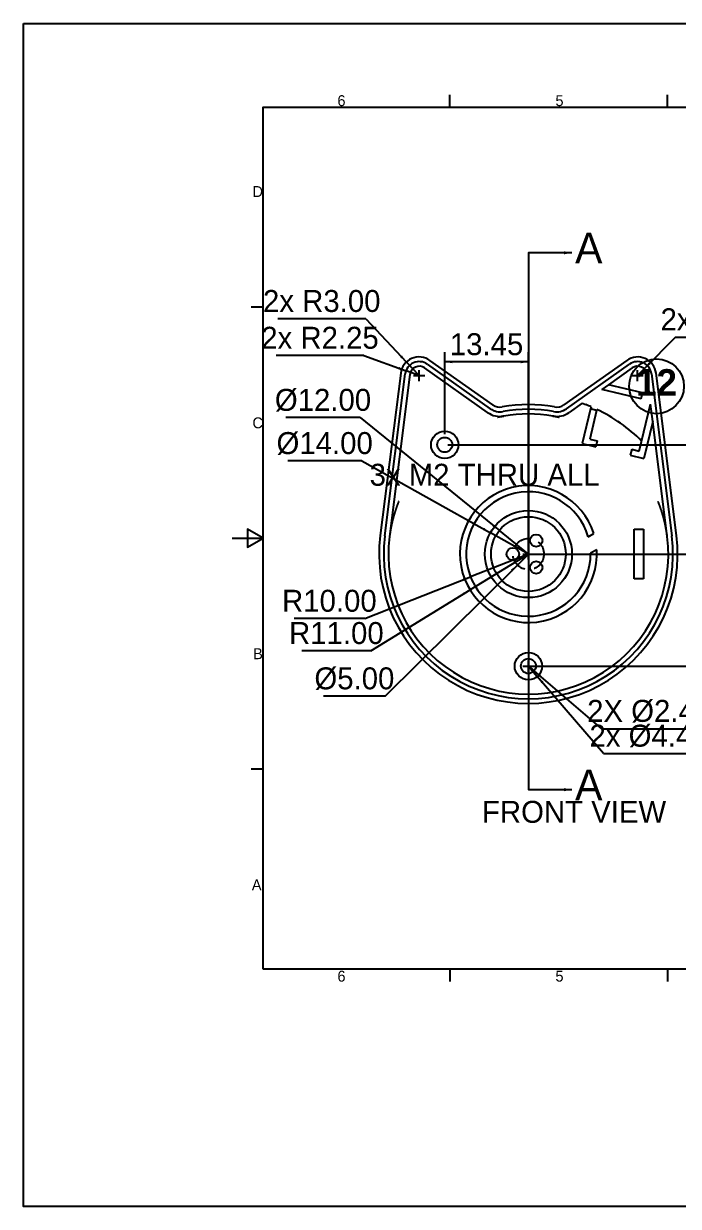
# Model space of a CAD drawing. Header units: millimetres. Extents: x 10 to 287, y 10 to 200.
# Drawn here: x 10 to 115.2, y 10 to 200 of the extents above; entities that cross this region are included whole.
import ezdxf
from ezdxf.enums import TextEntityAlignment as Align

# ---------------------------------------------------------------- set-up
doc = ezdxf.new("R2010")
doc.units = ezdxf.units.MM
doc.linetypes.add('HIDDEN', pattern=[4.5, 3, -1.5])
for name, color, linetype in [('Border_ISO', 7, 'CONTINUOUS'), ('DIMENSIONS', 7, 'CONTINUOUS'), ('FRAME', 7, 'CONTINUOUS'), ('GEOMETRY', 7, 'CONTINUOUS'), ('SECTION', 7, 'CONTINUOUS'), ('Sketch_Geometry_ISO', 7, 'CONTINUOUS'), ('Symbol_ISO', 7, 'CONTINUOUS'), ('TEXT', 7, 'CONTINUOUS'), ('Visible_ISO', 7, 'CONTINUOUS')]:
    doc.layers.add(name, color=color, linetype=linetype)
doc.styles.add('BOLD', font='ARIALBD.TTF')
doc.dimstyles.new('ISO-DM', dxfattribs={"dimtxt": 3.5, "dimasz": 2.5, "dimexe": 2.5, "dimexo": 1, "dimgap": 1, "dimtad": 1, "dimcen": 2.5, "dimazin": 3, "dimtfac": 1, "dimtmove": 0, "dimatfit": 3})

# ---------------------------------------------------------------- blocks, each defined once
blk = doc.blocks.new('*D1')
at = {"layer": 'DIMENSIONS'}
for p, q in [((91.1385, 114.7912), (89.3638, 113.0303)), ((90.2385, 114.7912), (92.0385, 114.7912)), ((91.1385, 113.8912), (91.1385, 115.6912)), ((68.1355, 91.9667), (89.3638, 113.0303)), ((68.1355, 91.9667), (58.2003, 91.9667))]:
    blk.add_line(p, q, dxfattribs=at)
blk.add_solid([(89.3638, 113.0303), (88.3298, 112.2978), (88.6233, 112.002)], dxfattribs=at)
blk.add_text('%%c5.00', height=3.5278, dxfattribs=at).set_placement((63.1679, 93.0603), align=Align.CENTER)
blk = doc.blocks.new('*D2')
at = {"layer": 'DIMENSIONS'}
for p, q in [((77.6885, 134.0412), (77.6885, 147.2358)), ((91.1385, 115.2912), (91.1385, 147.2358)), ((91.1385, 145.6483), (77.6885, 145.6483))]:
    blk.add_line(p, q, dxfattribs=at)
for points in [[(77.6885, 145.6483), (78.9385, 145.44), (78.9385, 145.8566)], [(91.1385, 145.6483), (89.8885, 145.8566), (89.8885, 145.44)]]:
    blk.add_solid(points, dxfattribs=at)
blk.add_text('13.45', height=3.5278, dxfattribs=at).set_placement((84.4135, 146.7419), align=Align.CENTER)
blk = doc.blocks.new('*D3')
at = {"layer": 'DIMENSIONS'}
for p, q in [((78.1885, 132.3412), (122.878, 132.3412)), ((121.2905, 114.7912), (121.2905, 132.3412)), ((91.6385, 114.7912), (122.878, 114.7912))]:
    blk.add_line(p, q, dxfattribs=at)
for points in [[(121.2905, 132.3412), (121.0822, 131.0912), (121.4989, 131.0912)], [(121.2905, 114.7912), (121.4989, 116.0412), (121.0822, 116.0412)]]:
    blk.add_solid(points, dxfattribs=at)
blk.add_text('17.55', height=3.5278, rotation=90, dxfattribs=at).set_placement((120.1969, 123.5662), align=Align.CENTER)
blk = doc.blocks.new('*D6')
at = {"layer": 'DIMENSIONS'}
for p, q in [((91.6385, 114.7912), (122.878, 114.7912)), ((121.2905, 96.7912), (121.2905, 114.7912)), ((91.6385, 96.7912), (122.878, 96.7912))]:
    blk.add_line(p, q, dxfattribs=at)
for points in [[(121.2905, 114.7912), (121.0822, 113.5412), (121.4989, 113.5412)], [(121.2905, 96.7912), (121.4989, 98.0412), (121.0822, 98.0412)]]:
    blk.add_solid(points, dxfattribs=at)
blk.add_text('18.00', height=3.5278, rotation=90, dxfattribs=at).set_placement((120.1969, 105.7912), align=Align.CENTER)
blk = doc.blocks.new('*D7')
at = {"layer": 'DIMENSIONS'}
for p, q in [((91.1385, 114.7912), (81.7656, 109.0336)), ((90.2385, 114.7912), (92.0385, 114.7912)), ((91.1385, 113.8912), (91.1385, 115.6912)), ((65.8284, 99.2436), (81.7656, 109.0336)), ((65.8284, 99.2436), (54.7145, 99.2436))]:
    blk.add_line(p, q, dxfattribs=at)
blk.add_solid([(81.7656, 109.0336), (80.5915, 108.5569), (80.8096, 108.2018)], dxfattribs=at)
blk.add_text('R11.00', height=3.5278, dxfattribs=at).set_placement((60.2715, 100.3372), align=Align.CENTER)
blk = doc.blocks.new('*D8')
at = {"layer": 'DIMENSIONS'}
for p, q in [((91.1385, 114.7912), (81.8347, 111.1253)), ((90.2385, 114.7912), (92.0385, 114.7912)), ((91.1385, 113.8912), (91.1385, 115.6912)), ((64.8367, 104.4276), (81.8347, 111.1253)), ((64.8367, 104.4276), (53.461, 104.4276))]:
    blk.add_line(p, q, dxfattribs=at)
blk.add_solid([(81.8347, 111.1253), (80.5953, 110.8609), (80.7481, 110.4732)], dxfattribs=at)
blk.add_text('R10.00', height=3.5278, dxfattribs=at).set_placement((59.1488, 105.5212), align=Align.CENTER)
blk = doc.blocks.new('*D9')
at = {"layer": 'DIMENSIONS'}
for p, q in [((64.3408, 129.7617), (52.4436, 129.7617)), ((64.3408, 129.7617), (85.0274, 118.2051)), ((91.1385, 114.7912), (85.0274, 118.2051)), ((90.2385, 114.7912), (92.0385, 114.7912)), ((91.1385, 113.8912), (91.1385, 115.6912))]:
    blk.add_line(p, q, dxfattribs=at)
blk.add_solid([(85.0274, 118.2051), (84.0377, 118.9966), (83.8345, 118.6329)], dxfattribs=at)
blk.add_text('%%c14.00', height=3.5278, dxfattribs=at).set_placement((58.3922, 130.8553), align=Align.CENTER)
blk = doc.blocks.new('*D10')
at = {"layer": 'DIMENSIONS'}
for p, q in [((64.0703, 136.7037), (52.1731, 136.7037)), ((64.0703, 136.7037), (86.475, 118.5664)), ((91.1385, 114.7912), (86.475, 118.5664)), ((90.2385, 114.7912), (92.0385, 114.7912)), ((91.1385, 113.8912), (91.1385, 115.6912))]:
    blk.add_line(p, q, dxfattribs=at)
blk.add_solid([(86.475, 118.5664), (85.6345, 119.5148), (85.3724, 119.191)], dxfattribs=at)
blk.add_text('%%c12.00', height=3.5278, dxfattribs=at).set_placement((58.1217, 137.7973), align=Align.CENTER)
blk = doc.blocks.new('*D11')
at = {"layer": 'DIMENSIONS'}
for p, q in [((91.1385, 95.8912), (91.1385, 97.6912)), ((90.2385, 96.7912), (92.0385, 96.7912)), ((91.1385, 96.7912), (92.0518, 96.0129)), ((102.9351, 86.7387), (92.0518, 96.0129)), ((102.9351, 86.7387), (118.1655, 86.7387))]:
    blk.add_line(p, q, dxfattribs=at)
blk.add_solid([(92.0518, 96.0129), (92.8681, 95.0436), (93.1384, 95.3607)], dxfattribs=at)
blk.add_text('2X %%c2.40', height=3.5278, dxfattribs=at).set_placement((110.5503, 87.8324), align=Align.CENTER)
blk = doc.blocks.new('*D12')
at = {"layer": 'DIMENSIONS'}
for p, q in [((64.9817, 152.5888), (50.862, 152.5888)), ((64.9817, 152.5888), (71.5269, 145.6413)), ((73.5841, 143.4578), (71.5269, 145.6413)), ((72.6841, 143.4578), (74.4841, 143.4578)), ((73.5841, 142.5578), (73.5841, 144.3578))]:
    blk.add_line(p, q, dxfattribs=at)
blk.add_solid([(71.5269, 145.6413), (70.8214, 146.694), (70.5181, 146.4083)], dxfattribs=at)
blk.add_text('2x R3.00', height=3.5278, dxfattribs=at).set_placement((57.9219, 153.6824), align=Align.CENTER)
blk = doc.blocks.new('*D13')
at = {"layer": 'DIMENSIONS'}
for p, q in [((64.7015, 146.678), (50.5818, 146.678)), ((64.7015, 146.678), (71.4688, 144.2246)), ((73.5841, 143.4578), (71.4688, 144.2246)), ((72.6841, 143.4578), (74.4841, 143.4578)), ((73.5841, 142.5578), (73.5841, 144.3578))]:
    blk.add_line(p, q, dxfattribs=at)
blk.add_solid([(71.4688, 144.2246), (70.3647, 144.8465), (70.2227, 144.4548)], dxfattribs=at)
blk.add_text('2x R2.25', height=3.5278, dxfattribs=at).set_placement((57.6417, 147.7716), align=Align.CENTER)
blk = doc.blocks.new('*D14')
at = {"layer": 'DIMENSIONS'}
for p, q in [((114.7648, 149.6508), (109.743, 144.5288)), ((114.7648, 149.6508), (128.8846, 149.6508)), ((108.6928, 143.4578), (109.743, 144.5288)), ((107.7928, 143.4578), (109.5928, 143.4578)), ((108.6928, 142.5578), (108.6928, 144.3578))]:
    blk.add_line(p, q, dxfattribs=at)
blk.add_solid([(109.743, 144.5288), (110.7669, 145.2755), (110.4693, 145.5672)], dxfattribs=at)
blk.add_text('2x R1.50', height=3.5278, dxfattribs=at).set_placement((121.8247, 150.7444), align=Align.CENTER)
blk = doc.blocks.new('*D15')
at = {"layer": 'DIMENSIONS'}
for p, q in [((91.1385, 95.8912), (91.1385, 97.6912)), ((90.2385, 96.7912), (92.0385, 96.7912)), ((91.1385, 96.7912), (92.5731, 95.1233)), ((103.2117, 82.755), (92.5731, 95.1233)), ((103.2117, 82.755), (117.8529, 82.755))]:
    blk.add_line(p, q, dxfattribs=at)
blk.add_solid([(92.5731, 95.1233), (93.2303, 94.0398), (93.5462, 94.3115)], dxfattribs=at)
blk.add_text('2x %%c4.40', height=3.5278, dxfattribs=at).set_placement((110.5323, 83.8486), align=Align.CENTER)

msp = doc.modelspace()

# ---------------------------------------------------------------- linework, layer by layer
at = {"layer": 'Border_ISO'}
for p, q in [((78.5, 186.59), (78.5, 188.54)), ((113.5, 186.59), (113.5, 188.54)), ((48.5, 154.465), (46.55, 154.465)), ((48.5, 80.215), (46.55, 80.215)), ((78.5, 48.09), (78.5, 46.14)), ((113.5, 48.09), (113.5, 46.14))]:
    msp.add_line(p, q, dxfattribs=at)
msp.add_lwpolyline([(48.5, 48.09), (48.5, 186.59), (248.5, 186.59), (248.5, 48.09)], close=True, dxfattribs=at)
msp.add_lwpolyline([(43.5, 117.34), (48.5, 117.34), (46, 118.7834), (46, 115.8966), (48.5, 117.34)], dxfattribs=at)
at = {"layer": 'FRAME'}
msp.add_lwpolyline([(10, 200), (287, 200), (287, 10), (10, 10)], close=True, dxfattribs=at)
at = {"layer": 'GEOMETRY'}
msp.add_circle((111.7385, 141.7438), 4.4011, dxfattribs=at)
at = {"layer": 'SECTION'}
msp.add_lwpolyline([(98.1385, 163.1862), (91.1385, 163.1862), (91.1385, 76.9411), (98.1385, 76.9411)], dxfattribs=at)
for points in [[(98.1385, 163.1862), (96.8885, 163.4362), (96.8885, 162.9362)], [(98.1385, 76.9411), (96.8885, 77.1911), (96.8885, 76.6911)]]:
    msp.add_solid(points, dxfattribs=at)
at = {"layer": 'Sketch_Geometry_ISO', "linetype": 'HIDDEN'}
msp.add_circle((91.1385, 114.7912), 2.5, dxfattribs=at)
at = {"layer": 'Visible_ISO'}
for p, q in [((84.5754, 137.5321), (74.4494, 144.683)), ((74.882, 145.2957), (85.0081, 138.1447)), ((85.4407, 138.7573), (75.3147, 145.9083)), ((106.9623, 145.9083), (96.8362, 138.7573)), ((97.2689, 138.1447), (107.3949, 145.2957)), ((107.8276, 144.683), (104.0275, 141.9995)), ((70.6076, 143.8328), (67.3267, 117.7912)), ((68.0708, 117.6975), (71.3518, 143.739)), ((72.0959, 143.6453), (68.8149, 117.6037)), ((110.5881, 140.4148), (110.1811, 143.6453)), ((110.9252, 143.739), (114.2061, 117.6975)), ((114.9502, 117.7912), (111.6693, 143.8328)), ((104.0275, 141.9995), (102.9421, 141.2329)), ((109.2727, 139.7037), (102.9421, 141.2329)), ((109.5075, 140.6758), (104.0275, 141.9995)), ((109.2727, 139.7037), (109.5075, 140.6758)), ((110.5881, 140.4148), (109.5075, 140.6758)), ((99.7903, 139.0072), (97.7015, 137.5321)), ((99.7903, 139.0072), (100.3518, 138.7916)), ((108.9612, 131.3431), (110.7815, 138.8792)), ((111.1342, 136.0802), (110.7815, 138.8792)), ((101.1313, 138.1108), (99.7836, 132.5313)), ((102.1034, 137.876), (100.9904, 133.2685)), ((101.2117, 138.4436), (101.1313, 138.1108)), ((102.1034, 137.876), (101.1313, 138.1108)), ((102.1034, 137.876), (102.1397, 138.0265)), ((111.1342, 136.0802), (109.6984, 130.1363)), ((113.462, 117.6037), (111.1342, 136.0802)), ((100.9904, 133.2685), (102.2055, 132.975)), ((99.7836, 132.5313), (101.9707, 132.003)), ((102.2055, 132.975), (101.9707, 132.003)), ((107.7461, 131.6366), (107.5113, 130.6646)), ((107.7461, 131.6366), (108.9612, 131.3431)), ((107.5113, 130.6646), (109.6984, 130.1363)), ((100.7434, 117.5743), (101.6329, 118.0878)), ((108.1385, 110.7912), (108.1385, 118.7912)), ((108.1385, 118.7912), (109.6385, 118.7912)), ((109.6385, 118.7912), (109.6385, 110.7912)), ((102.1169, 115.4805), (101.1377, 114.9152)), ((109.6385, 110.7912), (108.1385, 110.7912))]:
    msp.add_line(p, q, dxfattribs=at)
for points in [[(87.2061, 136.9449), (87.206, 136.9449), (87.2058, 136.9449), (87.2055, 136.9448), (87.205, 136.9447), (87.2043, 136.9446), (87.2036, 136.9445), (87.2026, 136.9443), (87.2016, 136.9441), (87.2004, 136.9439), (87.1991, 136.9437), (87.1976, 136.9434), (87.196, 136.9431), (87.1942, 136.9428), (87.1923, 136.9425), (87.1903, 136.9421), (87.1881, 136.9417), (87.1858, 136.9413), (87.1834, 136.9409), (87.1808, 136.9404), (87.1781, 136.9399), (87.1753, 136.9394), (87.1723, 136.9389), (87.1692, 136.9383), (87.1659, 136.9377), (87.1626, 136.9371), (87.159, 136.9365), (87.1554, 136.9359), (87.1516, 136.9352), (87.1477, 136.9345), (87.1437, 136.9337), (87.1395, 136.933), (87.1352, 136.9322), (87.1307, 136.9314), (87.1262, 136.9306), (87.1215, 136.9297), (87.1167, 136.9288), (87.1117, 136.928), (87.1066, 136.927), (87.1014, 136.9261), (87.0961, 136.9251), (87.0907, 136.9241), (87.0851, 136.9231), (87.0794, 136.922), (87.0736, 136.921), (87.0676, 136.9199), (87.0616, 136.9188), (87.0554, 136.9176), (87.0491, 136.9165), (87.0427, 136.9153), (87.0362, 136.9141), (87.0295, 136.9128), (87.0228, 136.9116), (87.0159, 136.9103), (87.0089, 136.909), (87.0018, 136.9077), (86.9946, 136.9063), (86.9873, 136.905), (86.9799, 136.9036), (86.9723, 136.9021), (86.9647, 136.9007), (86.9569, 136.8992), (86.9491, 136.8977), (86.9411, 136.8962), (86.933, 136.8947), (86.9248, 136.8931), (86.9166, 136.8916), (86.9082, 136.89), (86.8997, 136.8883), (86.8911, 136.8867), (86.8824, 136.885), (86.8736, 136.8833), (86.8648, 136.8816), (86.8558, 136.8799), (86.8467, 136.8781), (86.8375, 136.8763), (86.8282, 136.8745), (86.8189, 136.8727), (86.8094, 136.8708), (86.7999, 136.869), (86.7902, 136.8671), (86.7805, 136.8651), (86.7707, 136.8632), (86.7608, 136.8612), (86.7508, 136.8592), (86.7407, 136.8572), (86.7305, 136.8552), (86.7203, 136.8532), (86.7099, 136.8511), (86.6995, 136.849), (86.689, 136.8469), (86.6784, 136.8447), (86.6677, 136.8426), (86.657, 136.8404), (86.6461, 136.8382), (86.6352, 136.836), (86.6242, 136.8337), (86.6132, 136.8314), (86.602, 136.8291), (86.5908, 136.8268), (86.5795, 136.8245), (86.5681, 136.8221), (86.5567, 136.8198), (86.5452, 136.8174), (86.5336, 136.8149), (86.5219, 136.8125), (86.5102, 136.81), (86.4984, 136.8075), (86.4865, 136.805), (86.4745, 136.8025), (86.4625, 136.8), (86.4504, 136.7974), (86.4383, 136.7948), (86.4261, 136.7922), (86.4138, 136.7895), (86.4014, 136.7869), (86.389, 136.7842), (86.3765, 136.7815), (86.364, 136.7788), (86.3514, 136.7761), (86.3387, 136.7733), (86.326, 136.7705), (86.3132, 136.7677), (86.3003, 136.7649), (86.2874, 136.762), (86.2744, 136.7592), (86.2614, 136.7563), (86.2483, 136.7534), (86.2351, 136.7504), (86.2219, 136.7475), (86.2087, 136.7445), (86.1954, 136.7415), (86.182, 136.7385)], [(96.0949, 136.7385), (96.0816, 136.7415), (96.0683, 136.7445), (96.055, 136.7475), (96.0418, 136.7504), (96.0286, 136.7534), (96.0156, 136.7563), (96.0025, 136.7592), (95.9895, 136.762), (95.9766, 136.7649), (95.9638, 136.7677), (95.951, 136.7705), (95.9382, 136.7733), (95.9256, 136.7761), (95.913, 136.7788), (95.9004, 136.7815), (95.8879, 136.7842), (95.8755, 136.7869), (95.8632, 136.7895), (95.8509, 136.7922), (95.8387, 136.7948), (95.8265, 136.7974), (95.8144, 136.8), (95.8024, 136.8025), (95.7904, 136.805), (95.7786, 136.8075), (95.7668, 136.81), (95.755, 136.8125), (95.7434, 136.8149), (95.7318, 136.8174), (95.7202, 136.8198), (95.7088, 136.8221), (95.6974, 136.8245), (95.6861, 136.8268), (95.6749, 136.8291), (95.6638, 136.8314), (95.6527, 136.8337), (95.6417, 136.836), (95.6308, 136.8382), (95.62, 136.8404), (95.6092, 136.8426), (95.5985, 136.8447), (95.5879, 136.8469), (95.5774, 136.849), (95.567, 136.8511), (95.5567, 136.8532), (95.5464, 136.8552), (95.5362, 136.8572), (95.5262, 136.8592), (95.5162, 136.8612), (95.5062, 136.8632), (95.4964, 136.8651), (95.4867, 136.8671), (95.4771, 136.869), (95.4675, 136.8708), (95.4581, 136.8727), (95.4487, 136.8745), (95.4394, 136.8763), (95.4302, 136.8781), (95.4212, 136.8799), (95.4122, 136.8816), (95.4033, 136.8833), (95.3945, 136.885), (95.3858, 136.8867), (95.3772, 136.8883), (95.3688, 136.89), (95.3604, 136.8916), (95.3521, 136.8931), (95.3439, 136.8947), (95.3358, 136.8962), (95.3279, 136.8977), (95.32, 136.8992), (95.3122, 136.9007), (95.3046, 136.9021), (95.2971, 136.9036), (95.2896, 136.905), (95.2823, 136.9063), (95.2751, 136.9077), (95.268, 136.909), (95.261, 136.9103), (95.2541, 136.9116), (95.2474, 136.9128), (95.2407, 136.9141), (95.2342, 136.9153), (95.2278, 136.9165), (95.2215, 136.9176), (95.2153, 136.9188), (95.2093, 136.9199), (95.2034, 136.921), (95.1975, 136.922), (95.1918, 136.9231), (95.1863, 136.9241), (95.1808, 136.9251), (95.1755, 136.9261), (95.1703, 136.927), (95.1652, 136.928), (95.1603, 136.9288), (95.1555, 136.9297), (95.1508, 136.9306), (95.1462, 136.9314), (95.1418, 136.9322), (95.1375, 136.933), (95.1333, 136.9337), (95.1292, 136.9345), (95.1253, 136.9352), (95.1215, 136.9359), (95.1179, 136.9365), (95.1144, 136.9371), (95.111, 136.9377), (95.1078, 136.9383), (95.1046, 136.9389), (95.1017, 136.9394), (95.0988, 136.9399), (95.0961, 136.9404), (95.0935, 136.9409), (95.0911, 136.9413), (95.0888, 136.9417), (95.0866, 136.9421), (95.0846, 136.9425), (95.0827, 136.9428), (95.081, 136.9431), (95.0794, 136.9434), (95.0779, 136.9437), (95.0765, 136.9439), (95.0753, 136.9441), (95.0743, 136.9443), (95.0734, 136.9445), (95.0726, 136.9446), (95.072, 136.9447), (95.0715, 136.9448), (95.0711, 136.9449), (95.0709, 136.9449), (95.0708, 136.9449)], [(70.2929, 123.2595), (70.276, 123.2177), (70.2592, 123.176), (70.2424, 123.1342), (70.2258, 123.0924), (70.2092, 123.0506), (70.1928, 123.0087), (70.1764, 122.9669), (70.1601, 122.925), (70.1439, 122.8831), (70.1278, 122.8411), (70.1118, 122.7992), (70.0958, 122.7572), (70.08, 122.7152), (70.0642, 122.6731), (70.0485, 122.6311), (70.0329, 122.589), (70.0174, 122.5469), (70.002, 122.5048), (69.9867, 122.4626), (69.9714, 122.4205), (69.9563, 122.3783), (69.9412, 122.3361), (69.9262, 122.2939), (69.9113, 122.2516), (69.8965, 122.2093), (69.8818, 122.1671), (69.8671, 122.1247), (69.8526, 122.0824), (69.8381, 122.0401), (69.8238, 121.9977), (69.8095, 121.9553), (69.7953, 121.9129), (69.7812, 121.8705), (69.7671, 121.828), (69.7532, 121.7856), (69.7394, 121.7431), (69.7256, 121.7006), (69.7119, 121.658), (69.6983, 121.6155), (69.6848, 121.5729), (69.6714, 121.5304), (69.6581, 121.4878), (69.6449, 121.4452), (69.6317, 121.4025), (69.6186, 121.3599), (69.6057, 121.3172), (69.5928, 121.2745), (69.58, 121.2318), (69.5673, 121.1891), (69.5546, 121.1464), (69.5421, 121.1036), (69.5296, 121.0609), (69.5173, 121.0181), (69.505, 120.9753), (69.4928, 120.9325), (69.4807, 120.8896), (69.4687, 120.8468), (69.4567, 120.8039), (69.4449, 120.7611), (69.4331, 120.7182), (69.4215, 120.6753), (69.4099, 120.6324), (69.3984, 120.5894), (69.387, 120.5465), (69.3757, 120.5035), (69.3644, 120.4606), (69.3533, 120.4176), (69.3422, 120.3746), (69.3313, 120.3316), (69.3204, 120.2885), (69.3096, 120.2455), (69.2989, 120.2024), (69.2882, 120.1594), (69.2777, 120.1163), (69.2672, 120.0732), (69.2569, 120.0301), (69.2466, 119.987), (69.2364, 119.9439), (69.2263, 119.9008), (69.2163, 119.8576), (69.2064, 119.8145), (69.1965, 119.7713), (69.1868, 119.7281), (69.1771, 119.6849), (69.1675, 119.6417), (69.158, 119.5985), (69.1486, 119.5553), (69.1393, 119.5121), (69.1301, 119.4688), (69.1209, 119.4256), (69.1119, 119.3823), (69.1029, 119.3391), (69.094, 119.2958), (69.0852, 119.2525), (69.0765, 119.2093), (69.0679, 119.166), (69.0593, 119.1227), (69.0509, 119.0793), (69.0425, 119.036), (69.0342, 118.9927), (69.026, 118.9494), (69.0179, 118.906), (69.0099, 118.8627), (69.002, 118.8193), (68.9941, 118.776), (68.9864, 118.7326), (68.9787, 118.6893), (68.9711, 118.6459), (68.9636, 118.6025), (68.9562, 118.5591), (68.9489, 118.5157), (68.9416, 118.4723), (68.9345, 118.4289), (68.9274, 118.3855), (68.9204, 118.3421), (68.9135, 118.2987), (68.9067, 118.2553), (68.9, 118.2119), (68.8934, 118.1685), (68.8868, 118.125), (68.8804, 118.0816), (68.874, 118.0382), (68.8677, 117.9947), (68.8615, 117.9513), (68.8554, 117.9079), (68.8493, 117.8644), (68.8434, 117.821), (68.8375, 117.7775), (68.8318, 117.7341), (68.8261, 117.6906), (68.8205, 117.6472), (68.8149, 117.6037)], [(113.462, 117.6037), (113.4565, 117.6472), (113.4509, 117.6906), (113.4452, 117.7341), (113.4394, 117.7775), (113.4335, 117.821), (113.4276, 117.8644), (113.4216, 117.9079), (113.4154, 117.9513), (113.4092, 117.9947), (113.403, 118.0382), (113.3966, 118.0816), (113.3901, 118.125), (113.3836, 118.1685), (113.3769, 118.2119), (113.3702, 118.2553), (113.3634, 118.2987), (113.3565, 118.3421), (113.3495, 118.3855), (113.3425, 118.4289), (113.3353, 118.4723), (113.3281, 118.5157), (113.3207, 118.5591), (113.3133, 118.6025), (113.3058, 118.6459), (113.2982, 118.6892), (113.2906, 118.7326), (113.2828, 118.776), (113.275, 118.8193), (113.267, 118.8627), (113.259, 118.906), (113.2509, 118.9494), (113.2427, 118.9927), (113.2344, 119.036), (113.2261, 119.0793), (113.2176, 119.1226), (113.2091, 119.1659), (113.2004, 119.2092), (113.1917, 119.2525), (113.1829, 119.2958), (113.174, 119.3391), (113.1651, 119.3823), (113.156, 119.4256), (113.1469, 119.4688), (113.1376, 119.5121), (113.1283, 119.5553), (113.1189, 119.5985), (113.1094, 119.6417), (113.0998, 119.6849), (113.0902, 119.7281), (113.0804, 119.7713), (113.0706, 119.8144), (113.0606, 119.8576), (113.0506, 119.9007), (113.0405, 119.9439), (113.0303, 119.987), (113.0201, 120.0301), (113.0097, 120.0732), (112.9992, 120.1163), (112.9887, 120.1594), (112.9781, 120.2024), (112.9674, 120.2455), (112.9566, 120.2885), (112.9457, 120.3316), (112.9347, 120.3746), (112.9237, 120.4176), (112.9125, 120.4605), (112.9013, 120.5035), (112.8899, 120.5465), (112.8785, 120.5894), (112.867, 120.6324), (112.8555, 120.6753), (112.8438, 120.7182), (112.832, 120.7611), (112.8202, 120.8039), (112.8083, 120.8468), (112.7962, 120.8896), (112.7841, 120.9325), (112.7719, 120.9753), (112.7597, 121.0181), (112.7473, 121.0609), (112.7348, 121.1036), (112.7223, 121.1464), (112.7097, 121.1891), (112.697, 121.2318), (112.6842, 121.2745), (112.6713, 121.3172), (112.6583, 121.3599), (112.6452, 121.4025), (112.6321, 121.4452), (112.6188, 121.4878), (112.6055, 121.5304), (112.5921, 121.5729), (112.5786, 121.6155), (112.565, 121.658), (112.5513, 121.7006), (112.5376, 121.7431), (112.5237, 121.7856), (112.5098, 121.828), (112.4958, 121.8705), (112.4817, 121.9129), (112.4675, 121.9553), (112.4532, 121.9977), (112.4388, 122.0401), (112.4243, 122.0824), (112.4098, 122.1247), (112.3952, 122.1671), (112.3804, 122.2093), (112.3656, 122.2516), (112.3507, 122.2939), (112.3358, 122.3361), (112.3207, 122.3783), (112.3055, 122.4205), (112.2903, 122.4626), (112.2749, 122.5048), (112.2595, 122.5469), (112.244, 122.589), (112.2284, 122.6311), (112.2128, 122.6731), (112.197, 122.7152), (112.1811, 122.7572), (112.1652, 122.7992), (112.1492, 122.8411), (112.133, 122.8831), (112.1168, 122.925), (112.1005, 122.9669), (112.0842, 123.0087), (112.0677, 123.0506), (112.0511, 123.0924), (112.0345, 123.1342), (112.0178, 123.176), (112.001, 123.2177), (111.9841, 123.2595)]]:
    msp.add_lwpolyline(points, dxfattribs=at)
for centre, radius in [((77.6885, 132.3412), 2.2), ((77.6885, 132.3412), 1.2), ((91.1385, 114.7912), 7), ((91.1385, 114.7912), 6), ((92.3885, 116.9563), 1), ((88.6385, 114.7912), 1), ((92.3885, 112.6261), 1), ((91.1385, 96.7912), 2.2), ((91.1385, 96.7912), 1.2)]:
    msp.add_circle(centre, radius, dxfattribs=at)
for centre, radius, start, end in [((73.5841, 143.4578), 3, 54.7705, 172.8192), ((108.6928, 143.4578), 3, 7.1808, 125.2295), ((73.5841, 143.4578), 2.25, 54.7705, 172.8192), ((73.5841, 143.4578), 1.5, 54.7705, 172.8192), ((108.6928, 143.4578), 2.25, 7.1808, 125.2295), ((108.6928, 143.4578), 1.5, 7.1808, 125.2295), ((86.5944, 140.391), 2, 234.7705, 280.0653), ((91.1385, 114.7912), 24, 79.9347, 100.0653), ((95.6825, 140.391), 2, 259.9347, 305.2295), ((91.1385, 114.7912), 25.7081, 66.9315, 68.999), ((86.5944, 140.391), 3.5, 234.7705, 280.0653), ((86.5944, 140.391), 2.75, 234.7705, 280.0653), ((91.1385, 114.7912), 23.25, 79.9347, 100.0653), ((91.1385, 114.7912), 22.5, 79.9347, 100.0653), ((95.6825, 140.391), 3.5, 259.9347, 305.2295), ((95.6825, 140.391), 2.75, 259.9347, 305.2295), ((91.1385, 114.7912), 25.7081, 44.9055, 64.6638), ((91.1385, 114.7912), 11, 17.4391, 3.5927), ((91.1385, 114.7912), 10, 16.1592, 0.7104), ((91.1385, 114.7912), 24, 172.8192, 7.1808), ((91.1385, 114.7912), 23.25, 172.8192, 7.1808), ((91.1385, 114.7912), 22.5, 172.8192, 7.1808)]:
    msp.add_arc(centre, radius, start, end, dxfattribs=at)

# ---------------------------------------------------------------- texts
at = {"layer": 'Border_ISO'}
for s, p in [('6', (60.4414, 186.7531)), ('5', (95.4876, 186.7531)), ('D', (46.7839, 172.1525)), ('C', (46.7795, 134.9963)), ('B', (46.8909, 97.9025)), ('A', (46.6806, 60.7775)), ('6', (60.4414, 46.1031)), ('5', (95.4876, 46.1031))]:
    msp.add_text(s, height=1.75, dxfattribs=at).set_placement(p)
at = {"layer": 'SECTION'}
for p in [(100.8439, 161.4823), (100.8439, 75.2372)]:
    msp.add_text('A', height=4.9389, dxfattribs=at).set_placement(p, align=Align.CENTER)
at = {"layer": 'Symbol_ISO'}
for s, p in [('3x M2 THRU ALL', (65.6188, 125.7634)), ('FRONT VIEW', (83.6769, 71.6148))]:
    msp.add_text(s, height=3.5278, dxfattribs=at).set_placement(p)
at = {"layer": 'TEXT', "style": 'BOLD'}
msp.add_text('12', height=4.2333, dxfattribs=at).set_placement((111.7385, 140.2622), align=Align.CENTER)

# ---------------------------------------------------------------- dimensions: what is measured, and where the dimension line sits
at = {"layer": 'DIMENSIONS'}
for center, mpoint, picture, middle in [((73.5841, 143.4578), (71.5269, 145.6413), '*D12', (57.9219, 153.6824)), ((108.6928, 143.4578), (109.743, 144.5288), '*D14', (121.8247, 150.7444)), ((73.5841, 143.4578), (71.4688, 144.2246), '*D13', (57.6417, 147.7716)), ((91.1385, 114.7912), (81.8347, 111.1253), '*D8', (59.1488, 105.5212)), ((91.1385, 114.7912), (81.7656, 109.0336), '*D7', (60.2715, 100.3372))]:
    dim = msp.add_radius_dim(center=center, mpoint=mpoint, dimstyle='ISO-DM', override={"dimscale": 1, "dimtxt": 3.5278, "dimasz": 1.25, "dimgap": 1.0583, "dimdec": 2, "dimcen": 0.4375, "dimtix": 0, "dimtofl": 0}, dxfattribs=at)
    dim.commit()
    dim.dimension.update_dxf_attribs({"geometry": picture, "text_midpoint": middle, "dimtype": 164})
for base, p1, p2, angle, picture, middle in [((91.1385, 145.6483), (77.6885, 133.5412), (91.1385, 114.7912), 180, '*D2', (84.4135, 146.7419)), ((121.2905, 114.7912), (91.1385, 114.7912), (77.6885, 132.3412), 90, '*D3', (120.1969, 123.5662)), ((121.2905, 96.7912), (91.1385, 96.7912), (91.1385, 114.7912), 90, '*D6', (120.1969, 105.7912))]:
    dim = msp.add_linear_dim(base=base, p1=p1, p2=p2, angle=angle, dimstyle='ISO-DM', override={"dimscale": 1, "dimtxt": 3.5278, "dimasz": 1.25, "dimgap": 1.0583, "dimdec": 2}, dxfattribs=at)
    dim.commit()
    dim.dimension.update_dxf_attribs({"geometry": picture, "text_midpoint": middle, "dimtype": 160})
for p1, p2, picture, middle in [((95.8019, 111.016), (86.475, 118.5664), '*D10', (58.1217, 137.7973)), ((97.2495, 111.3773), (85.0274, 118.2051), '*D9', (58.3922, 130.8553)), ((92.9131, 116.5521), (89.3638, 113.0303), '*D1', (63.1679, 93.0603)), ((89.7038, 98.4591), (92.5731, 95.1233), '*D15', (110.5323, 83.8486)), ((90.2251, 97.5695), (92.0518, 96.0129), '*D11', (110.5503, 87.8324))]:
    dim = msp.add_diameter_dim_2p(p1=p1, p2=p2, dimstyle='ISO-DM', override={"dimscale": 1, "dimtxt": 3.5278, "dimasz": 1.25, "dimgap": 1.0583, "dimdec": 2, "dimcen": 0.4375, "dimtix": 0, "dimtofl": 0}, dxfattribs=at)
    dim.commit()
    dim.dimension.update_dxf_attribs({"geometry": picture, "text_midpoint": middle, "dimtype": 163})

doc.saveas('drawing.dxf')
